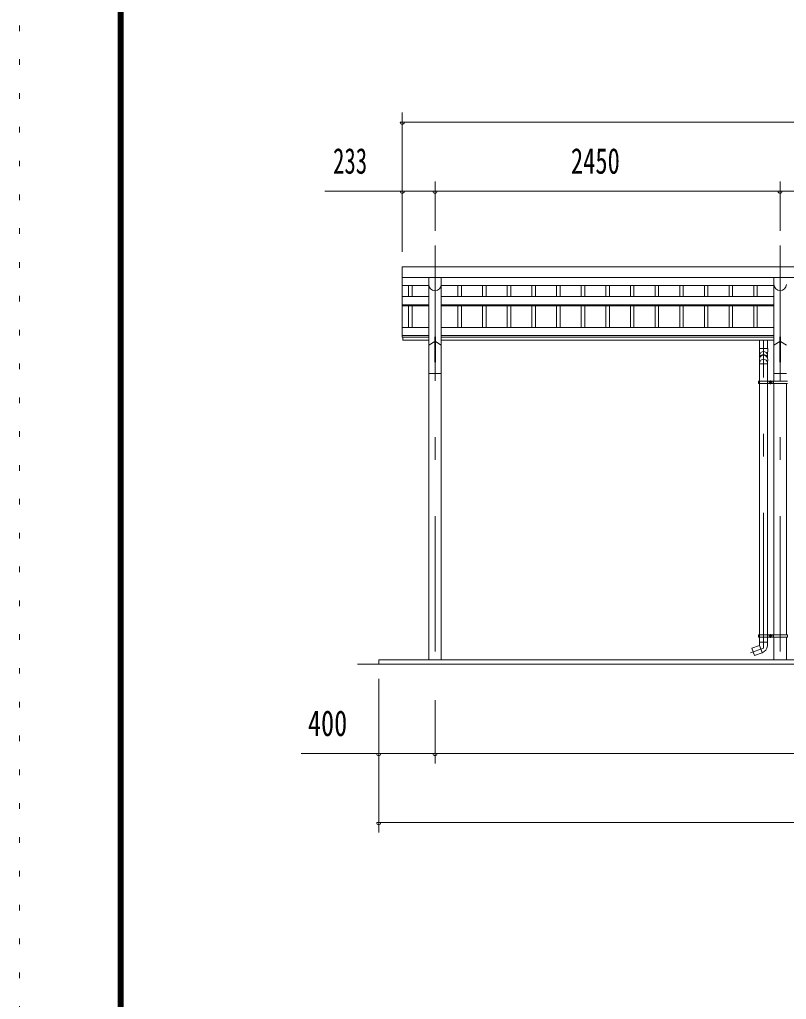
# Model space of a CAD drawing. Units: millimetres, scale not verified. Extents: x -31546 to 31551, y -14700 to 14700.
# Drawn here: x -10029 to -4585, y 748 to 7701 of the extents above; entities that cross this region are included whole.
import ezdxf
from ezdxf.enums import TextEntityAlignment as Align

# ---------------------------------------------------------------- set-up
doc = ezdxf.new("R2010")
doc.units = ezdxf.units.MM
doc.header["$LTSCALE"] = 80
doc.linetypes.add('USER3', pattern=[24, 12, -5, 2, -5])
doc.linetypes.add('USER4', pattern=[3, 0.5, -2.5])
for name, color, linetype, lineweight in [('0-2_1-07BOLD', 7, 'Continuous', 18), ('0-3_1-27CENTER', 3, 'USER3', 18), ('0-4_1-47THIN', 4, 'Continuous', 18), ('0-5_1-57DIM', 3, 'Continuous', 18), ('0-C_F-F1PAPER', 5, 'Continuous', 18), ('0-D_F-E_J_ADD', 5, 'USER4', 18)]:
    doc.layers.add(name, color=color, linetype=linetype, lineweight=lineweight)
doc.styles.add('ＭＳ ゴシック', font='')
doc.styles.get('ＭＳ ゴシック').set_extended_font_data('MS Gothic')

msp = doc.modelspace()

# ---------------------------------------------------------------- linework, layer by layer
at = {"layer": '0-2_1-07BOLD'}
for p, q in [((-7312.41, 5870.39), (3353.59, 5870.39)), ((-7123.96, 5870.39), (-7123.96, 3157.54)), ((-7034.86, 5870.39), (-7034.86, 3157.54)), ((-4673.96, 5870.39), (-4673.96, 5135.54)), ((-7123.96, 5815.14), (-7312.41, 5815.14)), ((-4673.96, 5815.14), (-7034.86, 5815.14)), ((-7312.41, 5735.83), (-7123.96, 5735.83)), ((-7034.86, 5735.83), (-4673.96, 5735.83)), ((-7312.41, 5678.13), (-7123.96, 5678.13)), ((-7312.41, 5669.9), (-7123.96, 5669.9)), ((-7034.86, 5678.13), (-4673.96, 5678.13)), ((-7034.86, 5669.9), (-4673.96, 5669.9)), ((-7123.96, 5515.32), (-7312.41, 5515.32)), ((-4673.96, 5515.32), (-7034.86, 5515.32)), ((-7123.96, 5460.21), (-7312.41, 5460.21)), ((-7123.96, 5448.34), (-7312.41, 5448.34)), ((-7307.42, 5448.34), (-7307.42, 5427.54)), ((-7123.96, 5427.54), (-7307.42, 5427.54)), ((-7081.66, 5450.76), (-7081.66, 5270.12)), ((-7077.16, 5450.76), (-7081.66, 5450.76)), ((-4673.96, 5460.21), (-7034.86, 5460.21)), ((-4673.96, 5448.34), (-7034.86, 5448.34)), ((-4673.96, 5427.54), (-7034.86, 5427.54)), ((-4774.92, 5367.92), (-4774.92, 5427.54)), ((-4719.92, 5367.92), (-4719.92, 5427.54)), ((-4631.67, 5450.76), (-4631.67, 5270.12)), ((-7123.96, 5390.12), (-7081.66, 5418.06)), ((-7077.16, 5418.06), (-7034.86, 5390.12)), ((-4717.92, 5367.92), (-4776.92, 5367.92)), ((-4774.92, 5318.25), (-4776.92, 5367.92)), ((-4717.92, 5367.92), (-4719.92, 5318.25)), ((-4631.67, 5418.05), (-4673.97, 5390.12)), ((-4584.87, 5390.12), (-4627.17, 5418.05)), ((-4774.92, 5300.16), (-4774.92, 5318.25)), ((-4719.92, 5318.25), (-4719.92, 5300.15)), ((-4717.93, 5291.18), (-4719.92, 5265.21)), ((-4774.92, 5258.27), (-4719.92, 5258.27)), ((-4719.92, 5135.54), (-4719.92, 5265.21)), ((-4631.67, 5270.12), (-4627.17, 5270.12)), ((-7034.86, 5189.54), (-7123.96, 5189.54)), ((-4673.97, 5189.54), (-4584.87, 5189.54)), ((-4776.52, 5127.54), (-4782.62, 5127.54)), ((-4577.17, 5119.54), (-4782.62, 5119.54)), ((-4776.52, 5135.54), (-4776.52, 5119.54)), ((-4774.93, 5119.54), (-4774.93, 3335.54)), ((-4719.92, 5119.54), (-4719.92, 3335.54)), ((-4718.32, 5135.54), (-4718.32, 5119.54)), ((-4696.95, 5121.77), (-4701.95, 5124.65)), ((-4691.95, 5124.65), (-4696.95, 5121.77)), ((-4691.95, 5130.43), (-4691.95, 5124.65)), ((-4675.57, 5135.54), (-4675.57, 5119.54)), ((-4673.97, 5119.54), (-4673.97, 3335.54)), ((-4584.87, 5119.54), (-4584.87, 3335.54)), ((-4782.62, 3335.54), (-4782.62, 3319.54)), ((-4577.17, 3335.54), (-4782.62, 3335.54)), ((-4776.52, 3327.54), (-4782.62, 3327.54)), ((-4776.52, 3335.54), (-4776.52, 3319.54)), ((-4776.42, 3282.63), (-4774.92, 3260.63)), ((-4718.42, 3282.63), (-4776.42, 3282.63)), ((-4774.93, 3319.54), (-4774.93, 3282.63)), ((-4720.18, 3256.84), (-4718.42, 3282.63)), ((-4719.92, 3319.54), (-4719.92, 3282.63)), ((-4718.32, 3335.54), (-4718.32, 3319.54)), ((-4696.95, 3333.31), (-4701.95, 3330.43)), ((-4701.95, 3330.43), (-4701.95, 3324.65)), ((-4691.95, 3330.43), (-4696.95, 3333.31)), ((-4675.57, 3335.54), (-4675.57, 3319.54)), ((-4673.97, 3319.54), (-4673.97, 3157.54)), ((-4584.87, 3319.54), (-4584.87, 3157.54)), ((-4774.92, 3260.63), (-4831.3, 3240.11)), ((-4831.3, 3240.11), (-4812.49, 3188.43)), ((-4756.39, 3208.85), (-4812.49, 3188.43)), ((-4774.92, 3260.63), (-4756.11, 3208.95)), ((3670.59, 3127.54), (-7629.41, 3127.54))]:
    msp.add_line(p, q, dxfattribs=at)
for points in [[(3353.59, 5947.54), (-7312.41, 5947.54), (-7312.41, 5448.34)], [(-7077.16, 5450.76), (-7077.16, 5270.12), (-7081.66, 5270.12)], [(-4631.67, 5450.76), (-4627.17, 5450.76), (-4627.17, 5270.12)], [(-4776.92, 5291.05), (-4774.92, 5265.21), (-4774.92, 5135.54)], [(-4577.17, 5135.54), (-4782.62, 5135.54), (-4782.62, 5119.54)], [(-4691.95, 5130.43), (-4696.95, 5133.31), (-4701.95, 5130.43), (-4701.95, 5124.65)], [(-4577.17, 3335.54), (-4577.17, 3319.54), (-4782.62, 3319.54)], [(-4691.95, 3330.43), (-4691.95, 3324.65), (-4696.95, 3321.77), (-4701.95, 3324.65)], [(3520.59, 3157.54), (-7479.41, 3157.54), (-7479.41, 3127.54)]]:
    msp.add_lwpolyline(points, dxfattribs=at)
for centre, radius in [((-4696.95, 5127.54), 6.25), ((-4696.95, 5127.54), 4.9), ((-4696.95, 3327.54), 6.25), ((-4696.95, 3327.54), 4.9)]:
    msp.add_circle(centre, radius, dxfattribs=at)
for centre, radius, start, end in [((-7079.41, 5822.09), 44.55, 180, 0), ((-4629.41, 5822.09), 44.55, 180, 0), ((-4747.42, 5289.34), 29.55, 3.56303, 176.43697), ((-4747.42, 5318.55), 27.55, 3.55867, 176.44133), ((-4747.42, 5297.84), 27.55, 3.55867, 176.44133), ((-4747.42, 5264.23), 27.55, 3.55867, 176.44133), ((-4775.05, 3260.59), 55, 289.83269, 356.09424)]:
    msp.add_arc(centre, radius, start, end, dxfattribs=at)
at = {"layer": '0-3_1-27CENTER'}
for p, q in [((-7079.41, 6097.54), (-7079.41, 2977.54)), ((-4629.41, 6097.54), (-4629.41, 2977.54)), ((-4747.42, 3241.38), (-4747.42, 5427.54)), ((-4684.45, 5127.54), (-4709.45, 5127.54)), ((-4696.95, 5140.04), (-4696.95, 5115.04)), ((-4696.95, 3340.04), (-4696.95, 3315.04)), ((-4684.45, 3327.54), (-4709.45, 3327.54)), ((-4747.41, 3241.38), (-4840.68, 3207.43))]:
    msp.add_line(p, q, dxfattribs=at)
at = {"layer": '0-4_1-47THIN'}
for p, q in [((-7266.91, 5815.14), (-7266.91, 5735.83)), ((-7241.91, 5815.14), (-7241.91, 5735.83)), ((-6916.91, 5815.14), (-6916.91, 5735.83)), ((-6891.91, 5815.14), (-6891.91, 5735.83)), ((-6741.91, 5815.14), (-6741.91, 5735.83)), ((-6716.91, 5815.14), (-6716.91, 5735.83)), ((-6566.91, 5815.14), (-6566.91, 5735.83)), ((-6541.91, 5815.14), (-6541.91, 5735.83)), ((-6391.91, 5815.14), (-6391.91, 5735.83)), ((-6366.91, 5815.14), (-6366.91, 5735.83)), ((-6216.91, 5815.14), (-6216.91, 5735.83)), ((-6191.91, 5815.14), (-6191.91, 5735.83)), ((-6041.91, 5815.14), (-6041.91, 5735.83)), ((-6016.91, 5815.14), (-6016.91, 5735.83)), ((-5866.91, 5815.14), (-5866.91, 5735.83)), ((-5841.91, 5815.14), (-5841.91, 5735.83)), ((-5691.91, 5815.14), (-5691.91, 5735.83)), ((-5666.91, 5815.14), (-5666.91, 5735.83)), ((-5516.91, 5815.14), (-5516.91, 5735.83)), ((-5491.91, 5815.14), (-5491.91, 5735.83)), ((-5341.91, 5815.14), (-5341.91, 5735.83)), ((-5316.91, 5815.14), (-5316.91, 5735.83)), ((-5166.91, 5815.14), (-5166.91, 5735.83)), ((-5141.91, 5815.14), (-5141.91, 5735.83)), ((-4991.91, 5815.14), (-4991.91, 5735.83)), ((-4966.91, 5815.14), (-4966.91, 5735.83)), ((-4816.91, 5815.14), (-4816.91, 5735.83)), ((-4791.91, 5815.14), (-4791.91, 5735.83)), ((-7266.91, 5669.9), (-7266.91, 5515.32)), ((-7241.91, 5669.9), (-7241.91, 5515.32)), ((-6916.91, 5669.9), (-6916.91, 5515.32)), ((-6891.91, 5669.9), (-6891.91, 5515.32)), ((-6741.91, 5669.9), (-6741.91, 5515.32)), ((-6716.91, 5669.9), (-6716.91, 5515.32)), ((-6566.91, 5669.9), (-6566.91, 5515.32)), ((-6541.91, 5669.9), (-6541.91, 5515.32)), ((-6391.91, 5669.9), (-6391.91, 5515.32)), ((-6366.91, 5669.9), (-6366.91, 5515.32)), ((-6216.91, 5669.9), (-6216.91, 5515.32)), ((-6191.91, 5669.9), (-6191.91, 5515.32)), ((-6041.91, 5669.9), (-6041.91, 5515.32)), ((-6016.91, 5669.9), (-6016.91, 5515.32)), ((-5866.91, 5669.9), (-5866.91, 5515.32)), ((-5841.91, 5669.9), (-5841.91, 5515.32)), ((-5691.91, 5669.9), (-5691.91, 5515.32)), ((-5666.91, 5669.9), (-5666.91, 5515.32)), ((-5516.91, 5669.9), (-5516.91, 5515.32)), ((-5491.91, 5669.9), (-5491.91, 5515.32)), ((-5341.91, 5669.9), (-5341.91, 5515.32)), ((-5316.91, 5669.9), (-5316.91, 5515.32)), ((-5166.91, 5669.9), (-5166.91, 5515.32)), ((-5141.91, 5669.9), (-5141.91, 5515.32)), ((-4991.91, 5669.9), (-4991.91, 5515.32)), ((-4966.91, 5669.9), (-4966.91, 5515.32)), ((-4816.91, 5669.9), (-4816.91, 5515.32)), ((-4791.91, 5669.9), (-4791.91, 5515.32))]:
    msp.add_line(p, q, dxfattribs=at)
at = {"layer": '0-5_1-57DIM'}
for p, q in [((-7312.41, 6052.54), (-7312.41, 7042.54)), ((-7298.41, 6972.54), (-7326.41, 6972.54)), ((-7312.41, 6972.54), (3353.58, 6972.54)), ((-7079.42, 6202.54), (-7079.42, 6552.54)), ((-4629.42, 6202.54), (-4629.42, 6552.54)), ((-7861.91, 6482.54), (3903.09, 6482.54)), ((-7298.41, 6482.54), (-7326.41, 6482.54)), ((-7065.42, 6482.54), (-7093.42, 6482.54)), ((-4615.42, 6482.54), (-4643.42, 6482.54)), ((-7479.41, 3022.54), (-7479.41, 1932.54)), ((-7079.41, 2872.54), (-7079.41, 2422.54)), ((4070.09, 2492.54), (-8028.91, 2492.54)), ((-7465.41, 2492.54), (-7493.41, 2492.54)), ((-7065.41, 2492.54), (-7093.41, 2492.54)), ((-7465.41, 2002.54), (-7493.41, 2002.54)), ((-7479.41, 2002.54), (3520.59, 2002.54))]:
    msp.add_line(p, q, dxfattribs=at)
for centre in [(-7312.41, 6972.54), (-7312.41, 6482.54), (-7079.42, 6482.54), (-4629.42, 6482.54), (-7479.41, 2492.54), (-7079.41, 2492.54), (-7479.41, 2002.54)]:
    msp.add_arc(centre, 14, 180, 0, dxfattribs=at)
at = {"layer": '0-C_F-F1PAPER'}
for p, q in [((-9328.87, 14140), (-9328.87, -14000)), ((-9325.37, 14136.5), (-9325.37, -13996.5)), ((-9321.87, 14133), (-9321.87, -13993)), ((-9318.37, 14129.5), (-9318.37, -13989.5)), ((-9314.87, 14126), (-9314.87, -13986)), ((-9311.37, 14122.5), (-9311.37, -13982.5)), ((-9307.87, 14119), (-9307.87, -13979)), ((-9304.37, 14115.5), (-9304.37, -13975.5)), ((-9300.87, 14112), (-9300.87, -13972)), ((-9297.37, 14108.5), (-9297.37, -13968.5)), ((-9293.87, 14105), (-9293.87, -13965))]:
    msp.add_line(p, q, dxfattribs=at)
at = {"layer": '0-D_F-E_J_ADD'}
msp.add_lwpolyline([(-10028.87, -14700), (-10028.87, 14700), (31551.13, 14700)], dxfattribs=at)

# ---------------------------------------------------------------- texts
at = {"layer": '0-5_1-57DIM', "color": 7, "style": 'ＭＳ ゴシック'}
for s, width, p in [('233', 0.65, (-7803.36, 6552.54)), ('2450', 0.7, (-6114.83, 6552.54)), ('400', 0.75, (-7981.84, 2562.54))]:
    msp.add_text(s, height=182.3, dxfattribs=dict(at, width=width)).set_placement(p, align=Align.BOTTOM_LEFT)

doc.saveas('drawing.dxf')
